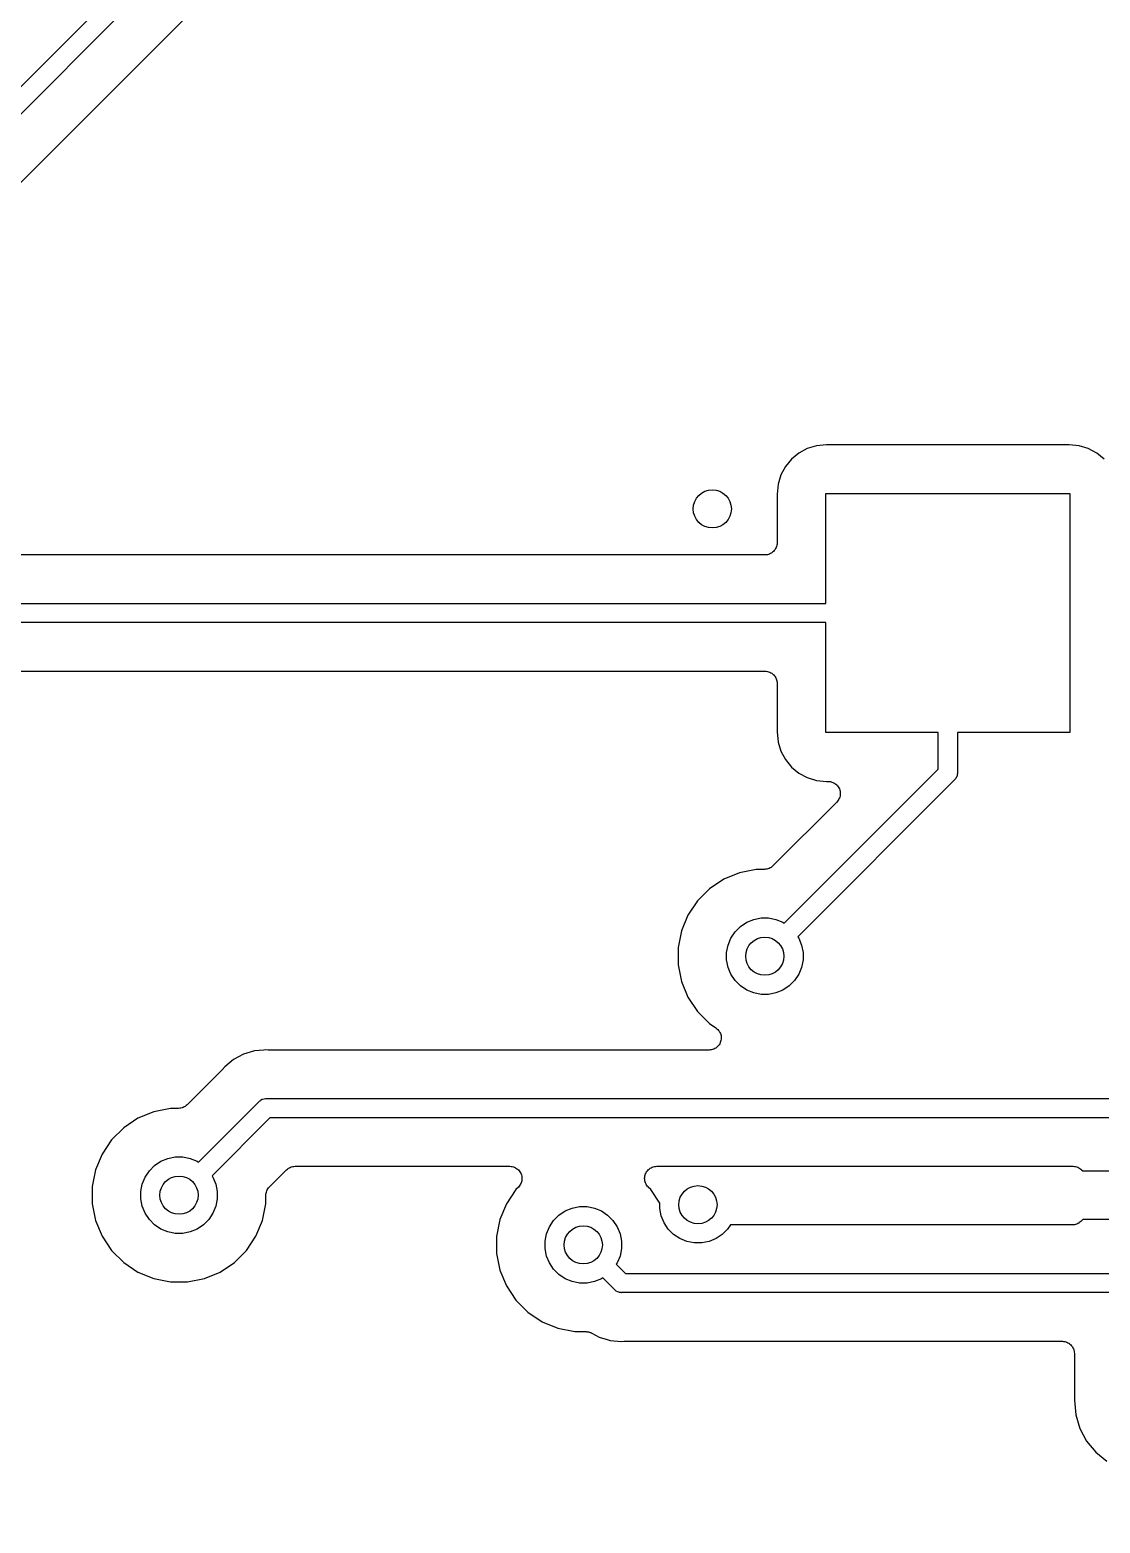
# Model space of a CAD drawing. Extents: x 2.15 to 10.02, y -5.18 to -1.32.
# Drawn here: x 5.556 to 5.997, y -3.754 to -3.139 of the extents above; entities that cross this region are included whole.
import ezdxf

# ---------------------------------------------------------------- set-up
doc = ezdxf.new("R2010")
doc.units = 0
doc.header["$MEASUREMENT"] = 0
doc.layers.add('BLACK', color=7, linetype='CONTINUOUS')

msp = doc.modelspace()

# ---------------------------------------------------------------- linework, layer by layer
at = {"layer": 'BLACK', "linetype": 'CONTINUOUS'}
for p, q in [((4.31609, -4.39803), (5.96795, -2.74617)), ((5.9725, -2.75276), (4.32064, -4.40462)), ((4.33565, -4.41789), (5.97932, -2.77422)), ((5.87269, -3.31282), (5.86965, -3.31532)), ((5.87617, -3.31096), (5.87269, -3.31282)), ((5.87994, -3.30982), (5.87617, -3.31096)), ((5.8841, -3.30941), (5.87994, -3.30982)), ((5.98401, -3.30941), (5.8841, -3.30941)), ((5.98817, -3.30982), (5.98401, -3.30941)), ((5.99194, -3.31096), (5.98817, -3.30982)), ((5.99542, -3.31282), (5.99194, -3.31096)), ((5.99846, -3.31532), (5.99542, -3.31282)), ((5.86715, -3.31836), (5.86529, -3.32184)), ((5.86965, -3.31532), (5.86715, -3.31836)), ((5.86415, -3.32561), (5.86374, -3.32977)), ((5.86529, -3.32184), (5.86415, -3.32561)), ((5.86374, -3.32977), (5.86374, -3.3498)), ((5.88386, -3.3748), (5.88386, -3.32953)), ((5.88386, -3.32953), (5.98425, -3.32953)), ((5.98425, -3.32953), (5.98425, -3.42795)), ((5.86333, -3.35177), (5.86311, -3.35218)), ((5.86334, -3.35176), (5.86333, -3.35177)), ((5.86335, -3.35174), (5.86334, -3.35176)), ((5.86349, -3.35129), (5.86335, -3.35174)), ((5.86363, -3.35084), (5.86349, -3.35129)), ((5.86364, -3.35081), (5.86363, -3.35083)), ((5.86363, -3.35083), (5.86363, -3.35084)), ((5.86368, -3.35034), (5.86364, -3.35081)), ((5.86374, -3.34987), (5.86368, -3.35034)), ((5.86374, -3.3498), (5.86374, -3.34984)), ((5.86374, -3.34984), (5.86374, -3.34984)), ((5.86374, -3.34984), (5.86374, -3.34984)), ((5.86374, -3.34984), (5.86374, -3.34987)), ((5.85874, -3.3548), (5.46284, -3.3548)), ((5.85921, -3.35476), (5.85874, -3.3548)), ((5.85967, -3.35471), (5.85921, -3.35476)), ((5.85969, -3.35471), (5.85967, -3.35471)), ((5.85971, -3.35471), (5.85969, -3.35471)), ((5.86016, -3.35457), (5.85971, -3.35471)), ((5.86061, -3.35444), (5.86016, -3.35457)), ((5.86063, -3.35443), (5.86061, -3.35444)), ((5.86064, -3.35443), (5.86063, -3.35443)), ((5.86106, -3.3542), (5.86064, -3.35443)), ((5.86148, -3.35399), (5.86106, -3.3542)), ((5.86149, -3.35398), (5.86148, -3.35399)), ((5.8615, -3.35397), (5.86149, -3.35398)), ((5.86187, -3.35367), (5.8615, -3.35397)), ((5.86224, -3.35338), (5.86187, -3.35367)), ((5.86225, -3.35336), (5.86224, -3.35338)), ((5.86226, -3.35335), (5.86225, -3.35336)), ((5.86256, -3.35299), (5.86226, -3.35335)), ((5.86286, -3.35263), (5.86256, -3.35299)), ((5.86287, -3.35261), (5.86286, -3.35263)), ((5.86288, -3.3526), (5.86287, -3.35261)), ((5.86311, -3.35218), (5.86288, -3.3526)), ((5.46161, -3.3748), (5.88386, -3.3748)), ((5.88386, -3.38268), (5.46305, -3.38268)), ((5.88386, -3.42795), (5.88386, -3.38268)), ((5.4734, -3.40268), (5.85874, -3.40268)), ((5.85874, -3.40268), (5.85877, -3.40268)), ((5.85877, -3.40268), (5.85877, -3.40268)), ((5.85877, -3.40268), (5.85877, -3.40268)), ((5.85877, -3.40268), (5.85881, -3.40268)), ((5.85881, -3.40268), (5.85928, -3.40273)), ((5.85928, -3.40273), (5.85974, -3.40278)), ((5.85974, -3.40278), (5.85976, -3.40278)), ((5.85976, -3.40278), (5.85978, -3.40279)), ((5.85978, -3.40279), (5.86023, -3.40293)), ((5.86023, -3.40293), (5.86067, -3.40307)), ((5.86067, -3.40307), (5.86069, -3.40308)), ((5.86069, -3.40308), (5.86071, -3.40308)), ((5.86071, -3.40308), (5.86112, -3.40331)), ((5.86112, -3.40331), (5.86153, -3.40353)), ((5.86153, -3.40353), (5.86155, -3.40354)), ((5.86155, -3.40354), (5.86156, -3.40355)), ((5.86156, -3.40355), (5.86192, -3.40385)), ((5.86192, -3.40385), (5.86229, -3.40415)), ((5.86229, -3.40415), (5.8623, -3.40417)), ((5.8623, -3.40417), (5.86231, -3.40418)), ((5.86231, -3.40418), (5.8626, -3.40454)), ((5.8626, -3.40454), (5.8629, -3.40491)), ((5.8629, -3.40491), (5.86291, -3.40493)), ((5.86291, -3.40493), (5.86292, -3.40494)), ((5.86292, -3.40494), (5.86314, -3.40536)), ((5.86314, -3.40536), (5.86336, -3.40577)), ((5.86336, -3.40577), (5.86337, -3.40579)), ((5.86337, -3.40579), (5.86337, -3.4058)), ((5.86337, -3.4058), (5.86351, -3.40625)), ((5.86351, -3.40625), (5.86364, -3.40671)), ((5.86364, -3.40671), (5.86364, -3.40672)), ((5.86364, -3.40672), (5.86365, -3.40674)), ((5.86365, -3.40674), (5.86369, -3.40721)), ((5.86369, -3.40721), (5.86374, -3.40768)), ((5.86374, -3.40768), (5.86374, -3.42771)), ((5.86374, -3.42771), (5.86415, -3.43187)), ((5.86415, -3.43187), (5.86529, -3.43564)), ((5.93012, -3.42795), (5.88386, -3.42795)), ((5.93012, -3.44305), (5.93012, -3.42795)), ((5.98425, -3.42795), (5.93799, -3.42795)), ((5.93799, -3.42795), (5.93799, -3.44449)), ((5.86529, -3.43564), (5.86715, -3.43912)), ((5.86668, -3.50649), (5.93012, -3.44305)), ((5.86715, -3.43912), (5.86965, -3.44216)), ((5.86965, -3.44216), (5.87269, -3.44466)), ((5.9367, -3.44761), (5.87225, -3.51206)), ((5.87269, -3.44466), (5.87617, -3.44652)), ((5.87617, -3.44652), (5.87994, -3.44766)), ((5.87994, -3.44766), (5.8841, -3.44807)), ((5.8841, -3.44807), (5.88474, -3.44807)), ((5.88474, -3.44807), (5.8848, -3.44807)), ((5.8848, -3.44807), (5.8848, -3.44807)), ((5.8848, -3.44807), (5.8848, -3.44807)), ((5.8848, -3.44807), (5.88481, -3.44807)), ((5.88481, -3.44807), (5.88529, -3.44813)), ((5.88529, -3.44813), (5.88577, -3.44818)), ((5.88577, -3.44818), (5.88577, -3.44818)), ((5.88577, -3.44818), (5.88578, -3.44818)), ((5.88578, -3.44818), (5.88624, -3.44833)), ((5.88624, -3.44833), (5.8867, -3.44847)), ((5.8867, -3.44847), (5.88671, -3.44848)), ((5.88671, -3.44848), (5.88671, -3.44848)), ((5.88671, -3.44848), (5.88713, -3.44871)), ((5.88713, -3.44871), (5.88755, -3.44894)), ((5.88755, -3.44894), (5.88756, -3.44894)), ((5.88756, -3.44894), (5.88757, -3.44895)), ((5.88757, -3.44895), (5.88793, -3.44925)), ((5.88793, -3.44925), (5.8883, -3.44956)), ((5.8883, -3.44956), (5.88831, -3.44957)), ((5.88831, -3.44957), (5.88832, -3.44958)), ((5.88832, -3.44958), (5.88861, -3.44995)), ((5.88861, -3.44995), (5.88892, -3.45032)), ((5.88892, -3.45032), (5.88892, -3.45033)), ((5.88892, -3.45033), (5.88893, -3.45034)), ((5.88893, -3.45034), (5.88915, -3.45075)), ((5.93685, -3.44748), (5.9367, -3.44761)), ((5.93734, -3.44688), (5.93685, -3.44748)), ((5.93755, -3.44651), (5.93734, -3.44688)), ((5.93771, -3.4462), (5.93755, -3.44651)), ((5.93794, -3.44546), (5.93771, -3.4462)), ((5.93796, -3.44524), (5.93794, -3.44546)), ((5.93799, -3.44488), (5.93796, -3.44524)), ((5.93799, -3.44449), (5.93801, -3.44469)), ((5.93801, -3.44469), (5.93799, -3.44488)), ((5.93799, -3.44488), (5.93799, -3.44488)), ((5.88828, -3.45661), (5.86202, -3.48287)), ((5.88859, -3.45624), (5.88828, -3.45661)), ((5.88889, -3.45587), (5.88859, -3.45624)), ((5.8889, -3.45586), (5.88889, -3.45586)), ((5.88889, -3.45586), (5.88889, -3.45587)), ((5.88912, -3.45543), (5.8889, -3.45586)), ((5.88935, -3.45501), (5.88912, -3.45543)), ((5.88915, -3.45075), (5.88937, -3.45118)), ((5.88936, -3.455), (5.88935, -3.45501)), ((5.8895, -3.45453), (5.88936, -3.455)), ((5.88936, -3.455), (5.88936, -3.455)), ((5.88937, -3.45118), (5.88938, -3.45119)), ((5.88938, -3.45119), (5.88938, -3.4512)), ((5.88938, -3.4512), (5.88951, -3.45165)), ((5.88964, -3.45408), (5.8895, -3.45453)), ((5.88951, -3.45165), (5.88965, -3.45212)), ((5.88965, -3.45406), (5.88964, -3.45407)), ((5.88964, -3.45407), (5.88964, -3.45408)), ((5.88965, -3.45212), (5.88965, -3.45213)), ((5.88965, -3.45213), (5.88966, -3.45214)), ((5.88969, -3.45358), (5.88965, -3.45406)), ((5.88966, -3.45214), (5.8897, -3.45261)), ((5.88974, -3.45311), (5.88969, -3.45358)), ((5.8897, -3.45261), (5.88974, -3.45309)), ((5.88974, -3.45309), (5.88974, -3.4531)), ((5.88974, -3.4531), (5.88974, -3.45311)), ((5.84823, -3.4857), (5.84173, -3.4884)), ((5.85514, -3.48433), (5.84823, -3.4857)), ((5.85849, -3.48433), (5.85514, -3.48433)), ((5.85895, -3.48429), (5.85849, -3.48433)), ((5.85941, -3.48425), (5.85895, -3.48429)), ((5.85943, -3.48424), (5.85941, -3.48425)), ((5.85946, -3.48424), (5.85943, -3.48424)), ((5.8599, -3.4841), (5.85946, -3.48424)), ((5.86034, -3.48397), (5.8599, -3.4841)), ((5.86037, -3.48396), (5.86034, -3.48397)), ((5.86039, -3.48395), (5.86037, -3.48396)), ((5.8608, -3.48374), (5.86039, -3.48395)), ((5.86121, -3.48352), (5.8608, -3.48374)), ((5.86123, -3.48351), (5.86121, -3.48352)), ((5.86125, -3.4835), (5.86123, -3.48351)), ((5.86161, -3.4832), (5.86125, -3.4835)), ((5.86197, -3.48292), (5.86161, -3.4832)), ((5.86201, -3.48288), (5.86197, -3.48292)), ((5.86202, -3.48287), (5.86201, -3.48288)), ((5.86201, -3.48288), (5.86201, -3.48288)), ((5.86201, -3.48288), (5.86201, -3.48288)), ((5.83587, -3.49231), (5.83089, -3.49729)), ((5.84173, -3.4884), (5.83587, -3.49231)), ((5.83089, -3.49729), (5.82698, -3.50315)), ((5.82698, -3.50315), (5.82429, -3.50965)), ((5.8512, -3.50612), (5.85407, -3.50494)), ((5.85407, -3.50494), (5.85711, -3.50433)), ((5.85711, -3.50433), (5.86021, -3.50433)), ((5.86021, -3.50433), (5.86326, -3.50494)), ((5.86326, -3.50494), (5.86612, -3.50612)), ((5.82429, -3.50965), (5.82291, -3.51656)), ((5.84471, -3.51262), (5.84643, -3.51004)), ((5.84643, -3.51004), (5.84862, -3.50785)), ((5.84862, -3.50785), (5.8512, -3.50612)), ((5.86612, -3.50612), (5.86668, -3.50649)), ((5.82291, -3.51656), (5.82291, -3.5236)), ((5.84291, -3.51853), (5.84352, -3.51549)), ((5.84352, -3.51549), (5.84471, -3.51262)), ((5.87225, -3.51206), (5.87262, -3.51262)), ((5.87262, -3.51262), (5.8738, -3.51549)), ((5.8738, -3.51549), (5.87441, -3.51853)), ((5.82291, -3.5236), (5.82429, -3.53051)), ((5.84291, -3.52163), (5.84291, -3.51853)), ((5.84352, -3.52467), (5.84291, -3.52163)), ((5.87441, -3.52163), (5.8738, -3.52467)), ((5.87441, -3.51853), (5.87441, -3.52163)), ((5.84471, -3.52754), (5.84352, -3.52467)), ((5.84643, -3.53012), (5.84471, -3.52754)), ((5.84862, -3.53231), (5.84643, -3.53012)), ((5.87089, -3.53012), (5.8687, -3.53231)), ((5.87262, -3.52754), (5.87089, -3.53012)), ((5.8738, -3.52467), (5.87262, -3.52754)), ((5.82429, -3.53051), (5.82698, -3.53701)), ((5.8512, -3.53403), (5.84862, -3.53231)), ((5.85407, -3.53522), (5.8512, -3.53403)), ((5.85711, -3.53583), (5.85407, -3.53522)), ((5.86021, -3.53583), (5.85711, -3.53583)), ((5.86326, -3.53522), (5.86021, -3.53583)), ((5.86612, -3.53403), (5.86326, -3.53522)), ((5.8687, -3.53231), (5.86612, -3.53403)), ((5.82698, -3.53701), (5.83089, -3.54287)), ((5.83089, -3.54287), (5.83587, -3.54785)), ((5.83587, -3.54785), (5.83847, -3.54958)), ((5.83847, -3.54958), (5.83852, -3.54961)), ((5.83852, -3.54961), (5.83852, -3.54961)), ((5.83852, -3.54961), (5.83852, -3.54961)), ((5.83852, -3.54961), (5.83853, -3.54962)), ((5.83853, -3.54962), (5.8389, -3.54993)), ((5.8389, -3.54993), (5.83927, -3.55024)), ((5.83927, -3.55024), (5.83927, -3.55025)), ((5.83927, -3.55025), (5.83928, -3.55025)), ((5.83928, -3.55025), (5.83958, -3.55063)), ((5.83958, -3.55063), (5.83988, -3.551)), ((5.83988, -3.551), (5.83988, -3.55101)), ((5.83988, -3.55101), (5.83989, -3.55101)), ((5.83989, -3.55101), (5.84011, -3.55144)), ((5.84011, -3.55144), (5.84033, -3.55187)), ((5.84033, -3.55187), (5.84033, -3.55187)), ((5.84033, -3.55187), (5.84034, -3.55188)), ((5.84034, -3.55188), (5.84047, -3.55235)), ((5.84059, -3.55476), (5.84045, -3.55522)), ((5.84047, -3.55235), (5.84061, -3.5528)), ((5.84064, -3.55427), (5.84059, -3.55475)), ((5.84059, -3.55475), (5.84059, -3.55475)), ((5.84059, -3.55475), (5.84059, -3.55476)), ((5.84061, -3.5528), (5.84061, -3.55281)), ((5.84061, -3.55281), (5.84061, -3.55282)), ((5.84061, -3.55282), (5.84065, -3.5533)), ((5.84069, -3.55379), (5.84064, -3.55427)), ((5.84065, -3.5533), (5.84069, -3.55377)), ((5.84069, -3.55377), (5.84069, -3.55378)), ((5.84069, -3.55378), (5.84069, -3.55379)), ((5.64395, -3.56045), (5.63979, -3.56268)), ((5.64846, -3.55909), (5.64395, -3.56045)), ((5.65222, -3.55872), (5.64846, -3.55909)), ((5.65315, -3.55862), (5.65222, -3.55872)), ((5.65222, -3.55872), (5.65222, -3.55872)), ((5.65222, -3.55872), (5.65222, -3.55872)), ((5.65408, -3.55872), (5.65315, -3.55862)), ((5.65429, -3.55872), (5.65408, -3.55872)), ((5.6545, -3.55874), (5.65429, -3.55872)), ((5.65457, -3.55874), (5.6545, -3.55874)), ((5.83569, -3.55874), (5.65457, -3.55874)), ((5.83617, -3.55869), (5.83569, -3.55874)), ((5.83665, -3.55865), (5.83617, -3.55869)), ((5.83666, -3.55865), (5.83665, -3.55865)), ((5.83667, -3.55864), (5.83666, -3.55865)), ((5.83712, -3.55851), (5.83667, -3.55864)), ((5.83759, -3.55837), (5.83712, -3.55851)), ((5.8376, -3.55836), (5.83759, -3.55836)), ((5.83759, -3.55836), (5.83759, -3.55837)), ((5.83802, -3.55814), (5.8376, -3.55836)), ((5.83845, -3.55791), (5.83802, -3.55814)), ((5.83846, -3.55791), (5.83845, -3.55791)), ((5.83883, -3.5576), (5.83846, -3.5579)), ((5.83846, -3.5579), (5.83846, -3.55791)), ((5.83921, -3.5573), (5.83883, -3.5576)), ((5.83922, -3.55729), (5.83921, -3.55729)), ((5.83921, -3.55729), (5.83921, -3.5573)), ((5.83952, -3.55692), (5.83922, -3.55729)), ((5.83983, -3.55655), (5.83952, -3.55692)), ((5.83984, -3.55654), (5.83983, -3.55655)), ((5.84007, -3.55611), (5.83984, -3.55654)), ((5.83984, -3.55654), (5.83984, -3.55654)), ((5.8403, -3.55569), (5.84007, -3.55611)), ((5.84045, -3.55522), (5.8403, -3.55568)), ((5.8403, -3.55568), (5.8403, -3.55568)), ((5.8403, -3.55568), (5.8403, -3.55569)), ((5.63522, -3.56676), (5.62068, -3.58129)), ((5.63535, -3.56659), (5.63522, -3.56676)), ((5.6355, -3.56645), (5.63535, -3.56659)), ((5.63555, -3.56639), (5.6355, -3.56645)), ((5.63614, -3.56567), (5.63555, -3.56639)), ((5.63979, -3.56268), (5.63614, -3.56567)), ((5.6505, -3.57976), (5.65069, -3.5796)), ((5.65069, -3.5796), (5.65095, -3.57939)), ((5.65095, -3.57939), (5.65164, -3.57902)), ((5.65164, -3.57902), (5.65238, -3.5788)), ((5.65238, -3.5788), (5.65296, -3.57874)), ((5.65296, -3.57874), (5.65315, -3.57872)), ((5.65296, -3.57874), (5.65296, -3.57874)), ((5.65315, -3.57872), (5.65334, -3.57874)), ((5.65334, -3.57874), (6.58262, -3.57874)), ((5.6069, -3.58413), (5.60039, -3.58682)), ((5.6138, -3.58276), (5.6069, -3.58413)), ((5.61715, -3.58276), (5.6138, -3.58276)), ((5.61761, -3.58271), (5.61715, -3.58276)), ((5.61807, -3.58267), (5.61761, -3.58271)), ((5.61809, -3.58266), (5.61807, -3.58267)), ((5.61812, -3.58266), (5.61809, -3.58266)), ((5.61856, -3.58253), (5.61812, -3.58266)), ((5.619, -3.5824), (5.61856, -3.58253)), ((5.61903, -3.58239), (5.619, -3.5824)), ((5.61905, -3.58238), (5.61903, -3.58239)), ((5.61946, -3.58216), (5.61905, -3.58238)), ((5.61987, -3.58195), (5.61946, -3.58216)), ((5.61989, -3.58193), (5.61987, -3.58195)), ((5.61991, -3.58192), (5.61989, -3.58193)), ((5.62027, -3.58163), (5.61991, -3.58192)), ((5.62063, -3.58134), (5.62027, -3.58163)), ((5.62067, -3.5813), (5.62063, -3.58134)), ((5.62068, -3.58129), (5.62067, -3.5813)), ((5.62067, -3.5813), (5.62067, -3.5813)), ((5.62067, -3.5813), (5.62067, -3.5813)), ((5.62534, -3.60492), (5.65023, -3.58003)), ((5.65023, -3.58003), (5.65035, -3.57988)), ((5.65035, -3.57988), (5.6505, -3.57976)), ((5.6505, -3.57976), (5.6505, -3.57976)), ((5.59453, -3.59074), (5.58956, -3.59572)), ((5.60039, -3.58682), (5.59453, -3.59074)), ((5.65478, -3.58661), (5.63091, -3.61049)), ((6.58406, -3.58661), (5.65478, -3.58661)), ((5.58956, -3.59572), (5.58564, -3.60157)), ((5.58564, -3.60157), (5.58295, -3.60808)), ((5.60986, -3.60455), (5.61273, -3.60336)), ((5.61273, -3.60336), (5.61577, -3.60276)), ((5.61577, -3.60276), (5.61887, -3.60276)), ((5.61887, -3.60276), (5.62192, -3.60336)), ((5.62192, -3.60336), (5.62478, -3.60455)), ((5.58295, -3.60808), (5.58157, -3.61498)), ((5.60337, -3.61104), (5.60509, -3.60847)), ((5.60509, -3.60847), (5.60728, -3.60627)), ((5.60728, -3.60627), (5.60986, -3.60455)), ((5.62478, -3.60455), (5.62534, -3.60492)), ((5.65454, -3.61514), (5.6616, -3.60808)), ((5.6616, -3.60808), (5.66161, -3.60807)), ((5.66161, -3.60807), (5.66165, -3.60803)), ((5.66161, -3.60807), (5.66161, -3.60807)), ((5.66161, -3.60807), (5.66161, -3.60807)), ((5.66165, -3.60803), (5.66201, -3.60774)), ((5.66201, -3.60774), (5.66237, -3.60745)), ((5.66237, -3.60745), (5.66239, -3.60744)), ((5.66239, -3.60744), (5.66241, -3.60742)), ((5.66241, -3.60742), (5.66282, -3.60721)), ((5.66282, -3.60721), (5.66323, -3.60699)), ((5.66323, -3.60699), (5.66326, -3.60698)), ((5.66326, -3.60698), (5.66328, -3.60697)), ((5.66328, -3.60697), (5.66372, -3.60684)), ((5.66372, -3.60684), (5.66416, -3.60671)), ((5.66416, -3.60671), (5.66419, -3.60671)), ((5.66419, -3.60671), (5.66422, -3.6067)), ((5.66422, -3.6067), (5.66468, -3.60666)), ((5.66468, -3.60666), (5.66514, -3.60661)), ((5.66514, -3.60661), (5.75359, -3.60661)), ((5.75359, -3.60661), (5.75365, -3.60661)), ((5.75365, -3.60661), (5.75365, -3.60661)), ((5.75365, -3.60661), (5.75365, -3.60661)), ((5.75365, -3.60661), (5.75366, -3.60661)), ((5.75366, -3.60661), (5.75415, -3.60667)), ((5.75415, -3.60667), (5.75462, -3.60672)), ((5.75462, -3.60672), (5.75463, -3.60672)), ((5.75463, -3.60672), (5.75463, -3.60672)), ((5.75463, -3.60672), (5.7551, -3.60687)), ((5.7551, -3.60687), (5.75555, -3.60701)), ((5.75555, -3.60701), (5.75556, -3.60702)), ((5.75556, -3.60702), (5.75556, -3.60702)), ((5.75556, -3.60702), (5.75599, -3.60725)), ((5.75599, -3.60725), (5.7564, -3.60748)), ((5.7564, -3.60748), (5.75641, -3.60748)), ((5.75641, -3.60748), (5.75642, -3.60749)), ((5.75642, -3.60749), (5.75679, -3.6078)), ((5.75679, -3.6078), (5.75715, -3.6081)), ((5.75715, -3.6081), (5.75716, -3.60811)), ((5.75716, -3.60811), (5.75717, -3.60812)), ((5.75717, -3.60812), (5.75747, -3.60849)), ((5.75747, -3.60849), (5.75777, -3.60886)), ((5.75777, -3.60886), (5.75777, -3.60887)), ((5.75777, -3.60887), (5.75778, -3.60888)), ((5.75778, -3.60888), (5.758, -3.6093)), ((5.758, -3.6093), (5.75822, -3.60972)), ((5.75822, -3.60972), (5.75823, -3.60973)), ((5.75823, -3.60973), (5.75823, -3.60974)), ((5.75823, -3.60974), (5.75836, -3.61019)), ((5.75836, -3.61019), (5.7585, -3.61066)), ((5.80923, -3.61059), (5.80937, -3.61014)), ((5.80937, -3.61014), (5.80951, -3.60968)), ((5.80951, -3.60968), (5.80952, -3.60967)), ((5.80952, -3.60966), (5.80975, -3.60924)), ((5.80952, -3.60967), (5.80952, -3.60966)), ((5.80975, -3.60924), (5.80998, -3.60882)), ((5.80998, -3.60881), (5.80999, -3.6088)), ((5.80998, -3.60882), (5.80998, -3.60881)), ((5.80999, -3.6088), (5.81029, -3.60843)), ((5.81029, -3.60843), (5.8106, -3.60807)), ((5.8106, -3.60807), (5.81061, -3.60806)), ((5.81061, -3.60805), (5.81099, -3.60775)), ((5.81061, -3.60806), (5.81061, -3.60805)), ((5.81099, -3.60775), (5.81136, -3.60745)), ((5.81136, -3.60745), (5.81137, -3.60744)), ((5.81136, -3.60745), (5.81136, -3.60745)), ((5.81137, -3.60744), (5.81179, -3.60722)), ((5.81179, -3.60722), (5.81222, -3.60699)), ((5.81222, -3.60699), (5.81223, -3.60699)), ((5.81223, -3.60698), (5.81269, -3.60685)), ((5.81223, -3.60699), (5.81223, -3.60698)), ((5.81269, -3.60685), (5.81315, -3.60671)), ((5.81315, -3.60671), (5.81316, -3.60671)), ((5.81316, -3.60671), (5.81317, -3.60671)), ((5.81317, -3.60671), (5.81364, -3.60666)), ((5.81364, -3.60666), (5.81412, -3.60661)), ((5.81412, -3.60661), (5.98566, -3.60661)), ((5.98566, -3.60661), (5.98568, -3.60661)), ((5.98568, -3.60661), (5.98568, -3.60661)), ((5.98568, -3.60661), (5.98568, -3.60661)), ((5.98568, -3.60661), (5.98573, -3.60661)), ((5.98573, -3.60661), (5.98619, -3.60667)), ((5.98619, -3.60667), (5.98665, -3.60671)), ((5.98665, -3.60671), (5.98667, -3.60672)), ((5.98667, -3.60672), (5.9867, -3.60672)), ((5.9867, -3.60672), (5.98714, -3.60686)), ((5.98714, -3.60686), (5.98758, -3.607)), ((5.98758, -3.607), (5.9876, -3.60701)), ((5.9876, -3.60701), (5.98763, -3.60702)), ((5.98763, -3.60702), (5.98803, -3.60724)), ((5.98803, -3.60724), (5.98844, -3.60746)), ((5.98844, -3.60746), (5.98846, -3.60748)), ((5.98846, -3.60748), (5.98848, -3.60749)), ((5.98848, -3.60749), (5.98884, -3.60778)), ((5.98884, -3.60778), (5.98919, -3.60808)), ((5.98919, -3.60808), (5.98962, -3.6085)), ((5.98962, -3.6085), (6.00631, -3.6085)), ((5.58157, -3.61498), (5.58157, -3.62202)), ((5.60157, -3.61695), (5.60218, -3.61391)), ((5.60218, -3.61391), (5.60337, -3.61104)), ((5.63091, -3.61049), (5.63128, -3.61104)), ((5.63128, -3.61104), (5.63247, -3.61391)), ((5.63247, -3.61391), (5.63307, -3.61695)), ((5.65348, -3.61671), (5.6537, -3.6163)), ((5.6537, -3.6163), (5.65392, -3.6159)), ((5.65392, -3.6159), (5.65393, -3.61588)), ((5.65393, -3.61588), (5.65395, -3.61585)), ((5.65395, -3.61585), (5.65424, -3.6155)), ((5.65424, -3.6155), (5.65454, -3.61514)), ((5.75609, -3.61619), (5.75218, -3.62204)), ((5.75713, -3.61515), (5.75609, -3.61619)), ((5.75743, -3.61478), (5.75713, -3.61515)), ((5.75774, -3.61441), (5.75743, -3.61478)), ((5.75775, -3.6144), (5.75774, -3.6144)), ((5.75774, -3.6144), (5.75774, -3.61441)), ((5.75797, -3.61398), (5.75775, -3.6144)), ((5.7582, -3.61355), (5.75797, -3.61398)), ((5.75821, -3.61354), (5.7582, -3.61355)), ((5.75835, -3.61308), (5.75821, -3.61354)), ((5.75821, -3.61354), (5.75821, -3.61354)), ((5.75849, -3.61262), (5.75835, -3.61308)), ((5.7585, -3.6126), (5.75849, -3.61261)), ((5.75849, -3.61261), (5.75849, -3.61262)), ((5.7585, -3.61066), (5.7585, -3.61067)), ((5.7585, -3.61067), (5.75851, -3.61068)), ((5.75854, -3.61213), (5.7585, -3.6126)), ((5.75851, -3.61068), (5.75855, -3.61116)), ((5.75859, -3.61165), (5.75854, -3.61213)), ((5.75855, -3.61116), (5.75859, -3.61163)), ((5.75859, -3.61163), (5.75859, -3.61164)), ((5.75859, -3.61164), (5.75859, -3.61165)), ((5.80912, -3.61156), (5.80917, -3.61109)), ((5.80912, -3.61157), (5.80912, -3.61156)), ((5.80912, -3.61158), (5.80912, -3.61157)), ((5.80917, -3.61205), (5.80912, -3.61158)), ((5.80917, -3.61109), (5.80922, -3.61061)), ((5.80921, -3.61253), (5.80917, -3.61205)), ((5.80921, -3.61254), (5.80921, -3.61253)), ((5.80921, -3.61255), (5.80921, -3.61254)), ((5.80934, -3.613), (5.80921, -3.61255)), ((5.80922, -3.61061), (5.80923, -3.6106)), ((5.80923, -3.6106), (5.80923, -3.61059)), ((5.80948, -3.61347), (5.80934, -3.613)), ((5.80948, -3.61348), (5.80948, -3.61347)), ((5.80949, -3.61349), (5.80948, -3.61348)), ((5.80971, -3.61391), (5.80949, -3.61349)), ((5.80993, -3.61434), (5.80971, -3.61391)), ((5.80994, -3.61435), (5.80993, -3.61434)), ((5.80993, -3.61434), (5.80993, -3.61434)), ((5.81024, -3.61473), (5.80994, -3.61435)), ((5.81054, -3.6151), (5.81024, -3.61473)), ((5.81055, -3.61511), (5.81054, -3.6151)), ((5.81059, -3.61515), (5.81055, -3.61511)), ((5.81055, -3.61511), (5.81055, -3.61511)), ((5.81055, -3.61511), (5.81055, -3.61511)), ((5.81163, -3.61619), (5.81059, -3.61515)), ((5.81535, -3.62177), (5.81163, -3.61619)), ((5.58157, -3.62202), (5.58295, -3.62893)), ((5.60157, -3.62005), (5.60157, -3.61695)), ((5.60218, -3.6231), (5.60157, -3.62005)), ((5.63307, -3.62005), (5.63247, -3.6231)), ((5.63307, -3.61695), (5.63307, -3.62005)), ((5.6517, -3.62893), (5.65307, -3.62202)), ((5.65307, -3.61861), (5.65312, -3.61815)), ((5.65307, -3.61866), (5.65307, -3.61861)), ((5.65307, -3.61868), (5.65307, -3.61866)), ((5.65307, -3.61866), (5.65307, -3.61866)), ((5.65307, -3.61866), (5.65307, -3.61866)), ((5.65307, -3.62202), (5.65307, -3.61868)), ((5.65312, -3.61815), (5.65317, -3.61769)), ((5.65317, -3.61769), (5.65318, -3.61767)), ((5.65318, -3.61764), (5.65332, -3.6172)), ((5.65318, -3.61767), (5.65318, -3.61764)), ((5.65332, -3.6172), (5.65345, -3.61676)), ((5.65345, -3.61676), (5.65347, -3.61673)), ((5.65347, -3.61673), (5.65348, -3.61671)), ((5.75218, -3.62204), (5.74948, -3.62855)), ((5.81535, -3.62399), (5.81535, -3.62177)), ((5.60337, -3.62596), (5.60218, -3.6231)), ((5.60509, -3.62854), (5.60337, -3.62596)), ((5.60728, -3.63074), (5.60509, -3.62854)), ((5.62956, -3.62854), (5.62736, -3.63074)), ((5.63128, -3.62596), (5.62956, -3.62854)), ((5.63247, -3.6231), (5.63128, -3.62596)), ((5.74948, -3.62855), (5.74811, -3.63546)), ((5.77163, -3.62894), (5.77382, -3.62674)), ((5.77382, -3.62674), (5.7764, -3.62502)), ((5.7764, -3.62502), (5.77926, -3.62383)), ((5.77926, -3.62383), (5.78231, -3.62323)), ((5.78231, -3.62323), (5.78541, -3.62323)), ((5.78541, -3.62323), (5.78845, -3.62383)), ((5.78845, -3.62383), (5.79132, -3.62502)), ((5.79132, -3.62502), (5.7939, -3.62674)), ((5.7939, -3.62674), (5.79609, -3.62894)), ((5.81596, -3.62703), (5.81535, -3.62399)), ((5.81715, -3.6299), (5.81596, -3.62703)), ((5.98962, -3.6285), (5.9888, -3.62932)), ((6.00631, -3.6285), (5.98962, -3.6285)), ((5.58295, -3.62893), (5.58564, -3.63544)), ((5.60986, -3.63246), (5.60728, -3.63074)), ((5.61273, -3.63365), (5.60986, -3.63246)), ((5.61577, -3.63425), (5.61273, -3.63365)), ((5.61887, -3.63425), (5.61577, -3.63425)), ((5.62192, -3.63365), (5.61887, -3.63425)), ((5.62478, -3.63246), (5.62192, -3.63365)), ((5.62736, -3.63074), (5.62478, -3.63246)), ((5.649, -3.63544), (5.6517, -3.62893)), ((5.76811, -3.63743), (5.76872, -3.63438)), ((5.76872, -3.63438), (5.7699, -3.63152)), ((5.7699, -3.63152), (5.77163, -3.62894)), ((5.79609, -3.62894), (5.79781, -3.63152)), ((5.79781, -3.63152), (5.799, -3.63438)), ((5.799, -3.63438), (5.79961, -3.63743)), ((5.81887, -3.63248), (5.81715, -3.6299)), ((5.82106, -3.63467), (5.81887, -3.63248)), ((5.82364, -3.6364), (5.82106, -3.63467)), ((5.84114, -3.63467), (5.83856, -3.6364)), ((5.84333, -3.63248), (5.84114, -3.63467)), ((5.84447, -3.63079), (5.84333, -3.63248)), ((5.98527, -3.63079), (5.84447, -3.63079)), ((5.98572, -3.63074), (5.98527, -3.63079)), ((5.98619, -3.6307), (5.98572, -3.63074)), ((5.98621, -3.63069), (5.98619, -3.6307)), ((5.98624, -3.63069), (5.98621, -3.63069)), ((5.98668, -3.63056), (5.98624, -3.63069)), ((5.98712, -3.63043), (5.98668, -3.63056)), ((5.98715, -3.63042), (5.98712, -3.63043)), ((5.98717, -3.63041), (5.98715, -3.63042)), ((5.98758, -3.63019), (5.98717, -3.63041)), ((5.98799, -3.62998), (5.98758, -3.63019)), ((5.98801, -3.62996), (5.98799, -3.62998)), ((5.98803, -3.62995), (5.98801, -3.62996)), ((5.98839, -3.62966), (5.98803, -3.62995)), ((5.98875, -3.62937), (5.98839, -3.62966)), ((5.98879, -3.62934), (5.98875, -3.62937)), ((5.9888, -3.62932), (5.98879, -3.62933)), ((5.98879, -3.62933), (5.98879, -3.62934)), ((5.98879, -3.62934), (5.98879, -3.62934)), ((5.58564, -3.63544), (5.58956, -3.64129)), ((5.64509, -3.64129), (5.649, -3.63544)), ((5.74811, -3.63546), (5.74811, -3.6425)), ((5.76811, -3.64053), (5.76811, -3.63743)), ((5.76872, -3.64357), (5.76811, -3.64053)), ((5.79961, -3.64053), (5.799, -3.64357)), ((5.79961, -3.63743), (5.79961, -3.64053)), ((5.82651, -3.63758), (5.82364, -3.6364)), ((5.82955, -3.63819), (5.82651, -3.63758)), ((5.83265, -3.63819), (5.82955, -3.63819)), ((5.8357, -3.63758), (5.83265, -3.63819)), ((5.83856, -3.6364), (5.8357, -3.63758)), ((5.58956, -3.64129), (5.59453, -3.64627)), ((5.59453, -3.64627), (5.60039, -3.65018)), ((5.63426, -3.65018), (5.64011, -3.64627)), ((5.64011, -3.64627), (5.64509, -3.64129)), ((5.74811, -3.6425), (5.74948, -3.6494)), ((5.7699, -3.64644), (5.76872, -3.64357)), ((5.77163, -3.64902), (5.7699, -3.64644)), ((5.79781, -3.64644), (5.79744, -3.64699)), ((5.79744, -3.64699), (5.80124, -3.65079)), ((5.799, -3.64357), (5.79781, -3.64644)), ((5.60039, -3.65018), (5.6069, -3.65288)), ((5.6069, -3.65288), (5.6138, -3.65425)), ((5.62084, -3.65425), (5.62775, -3.65288)), ((5.62775, -3.65288), (5.63426, -3.65018)), ((5.74948, -3.6494), (5.75218, -3.65591)), ((5.77382, -3.65121), (5.77163, -3.64902)), ((5.7764, -3.65293), (5.77382, -3.65121)), ((5.77926, -3.65412), (5.7764, -3.65293)), ((5.79132, -3.65293), (5.78845, -3.65412)), ((5.79187, -3.65256), (5.79132, -3.65293)), ((5.79669, -3.65737), (5.79187, -3.65256)), ((5.80124, -3.65079), (6.1004, -3.65079)), ((5.6138, -3.65425), (5.62084, -3.65425)), ((5.75218, -3.65591), (5.75609, -3.66176)), ((5.78231, -3.65472), (5.77926, -3.65412)), ((5.78541, -3.65472), (5.78231, -3.65472)), ((5.78845, -3.65412), (5.78541, -3.65472)), ((5.79681, -3.65752), (5.79669, -3.65737)), ((5.79741, -3.65801), (5.79681, -3.65752)), ((5.79809, -3.65838), (5.79741, -3.65801)), ((5.79847, -3.65849), (5.79809, -3.65838)), ((5.79883, -3.6586), (5.79847, -3.65849)), ((5.79891, -3.65861), (5.79883, -3.6586)), ((5.79941, -3.65866), (5.79891, -3.65861)), ((5.79961, -3.65868), (5.79941, -3.65866)), ((5.79941, -3.65866), (5.79941, -3.65866)), ((5.7998, -3.65866), (5.79961, -3.65868)), ((6.09896, -3.65866), (5.7998, -3.65866)), ((5.75609, -3.66176), (5.76107, -3.66674)), ((5.76107, -3.66674), (5.76693, -3.67066)), ((5.76693, -3.67066), (5.77343, -3.67335)), ((5.77343, -3.67335), (5.78034, -3.67472)), ((5.78034, -3.67472), (5.78499, -3.67472)), ((5.78499, -3.67472), (5.78506, -3.67472)), ((5.78506, -3.67472), (5.78528, -3.67475)), ((5.78528, -3.67475), (5.78549, -3.67475)), ((5.78549, -3.67475), (5.78576, -3.6748)), ((5.78576, -3.6748), (5.78603, -3.67483)), ((5.78603, -3.67483), (5.78624, -3.6749)), ((5.78624, -3.6749), (5.78645, -3.67494)), ((5.78645, -3.67494), (5.7867, -3.67505)), ((5.7867, -3.67505), (5.78696, -3.67513)), ((5.78696, -3.67513), (5.78715, -3.67523)), ((5.78715, -3.67523), (5.78735, -3.67531)), ((5.78735, -3.67531), (5.7904, -3.67695)), ((5.7904, -3.67695), (5.79373, -3.67796)), ((5.79373, -3.67796), (5.79491, -3.67832)), ((5.79491, -3.67832), (5.79961, -3.67878)), ((5.79961, -3.67878), (5.80054, -3.67869)), ((5.80054, -3.67869), (5.80061, -3.67868)), ((5.80061, -3.67868), (5.80082, -3.67868)), ((5.80082, -3.67868), (5.80103, -3.67866)), ((5.80103, -3.67866), (5.98118, -3.67866)), ((5.98118, -3.67866), (5.98121, -3.67866)), ((5.98121, -3.67866), (5.98121, -3.67866)), ((5.98121, -3.67866), (5.98121, -3.67866)), ((5.98121, -3.67866), (5.98125, -3.67866)), ((5.98125, -3.67866), (5.98172, -3.67871)), ((5.98172, -3.67871), (5.98218, -3.67876)), ((5.98218, -3.67876), (5.9822, -3.67877)), ((5.9822, -3.67877), (5.98222, -3.67877)), ((5.98222, -3.67877), (5.98267, -3.67891)), ((5.98267, -3.67891), (5.98312, -3.67905)), ((5.98312, -3.67905), (5.98313, -3.67906)), ((5.98313, -3.67906), (5.98315, -3.67907)), ((5.98315, -3.67907), (5.98356, -3.67929)), ((5.98356, -3.67929), (5.98397, -3.67952)), ((5.98397, -3.67952), (5.98399, -3.67953)), ((5.98399, -3.67953), (5.984, -3.67954)), ((5.984, -3.67954), (5.98436, -3.67984)), ((5.98436, -3.67984), (5.98473, -3.68014)), ((5.98473, -3.68014), (5.98474, -3.68015)), ((5.98474, -3.68015), (5.98475, -3.68016)), ((5.98475, -3.68016), (5.98504, -3.68053)), ((5.98504, -3.68053), (5.98534, -3.68089)), ((5.98534, -3.68089), (5.98535, -3.68091)), ((5.98535, -3.68091), (5.98536, -3.68092)), ((5.98536, -3.68092), (5.98558, -3.68134)), ((5.98558, -3.68134), (5.9858, -3.68176)), ((5.9858, -3.68176), (5.98581, -3.68177)), ((5.98581, -3.68177), (5.98581, -3.68179)), ((5.98581, -3.68179), (5.98595, -3.68224)), ((5.98595, -3.68224), (5.98608, -3.68269)), ((5.98608, -3.68269), (5.98608, -3.68271)), ((5.98608, -3.68271), (5.98609, -3.68272)), ((5.98609, -3.68272), (5.98613, -3.68319)), ((5.98613, -3.68319), (5.98618, -3.68366)), ((5.98618, -3.68366), (5.98618, -3.7029)), ((5.98618, -3.7029), (5.98678, -3.70899)), ((5.98678, -3.70899), (5.98848, -3.71461)), ((5.98848, -3.71461), (5.99125, -3.71978)), ((5.99125, -3.71978), (5.99497, -3.72432)), ((5.99497, -3.72432), (5.99951, -3.72804))]:
    msp.add_line(p, q, dxfattribs=at)
at = {"layer": 'BLACK'}
for centre in [(5.83701, -3.33583), (5.85866, -3.52008), (5.61732, -3.6185), (5.8311, -3.62244), (5.78386, -3.63898)]:
    msp.add_circle(centre, 0.00787, dxfattribs=at)

doc.saveas('drawing.dxf')
